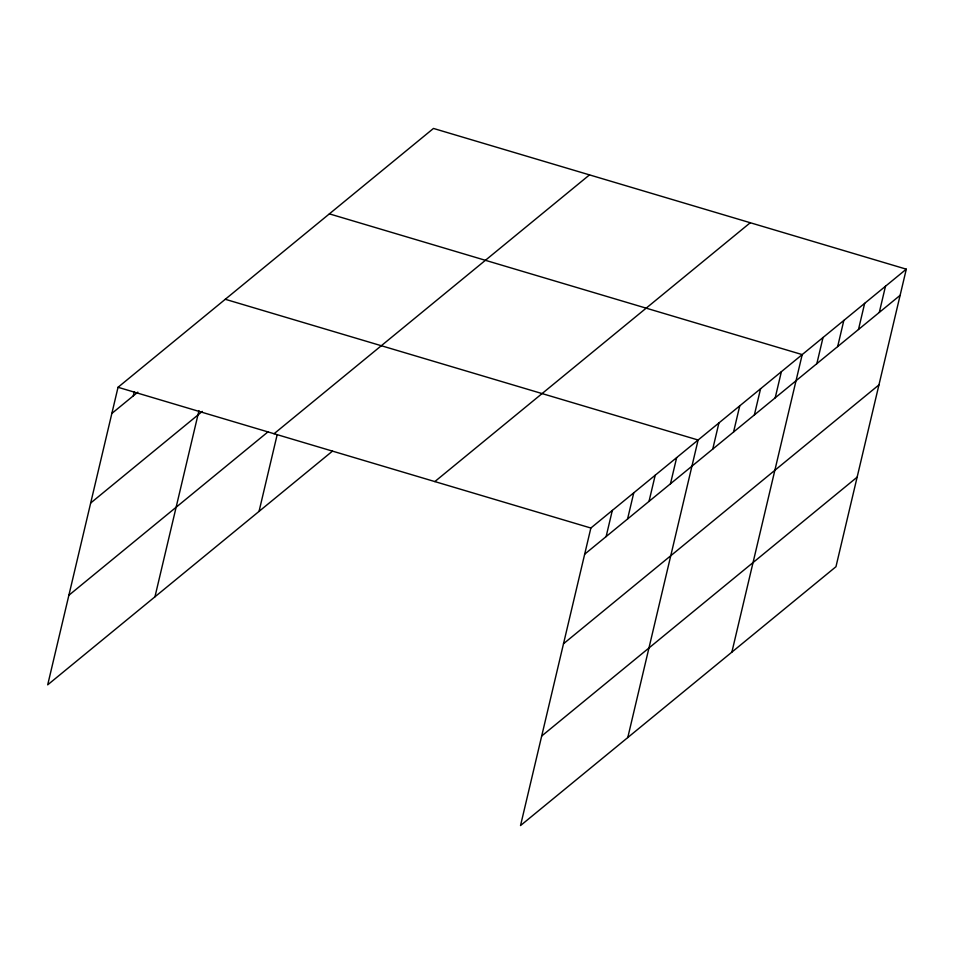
<?xml version="1.0" encoding="UTF-8"?>
<svg xmlns="http://www.w3.org/2000/svg" width="954" height="954" viewBox="0 0 954 954"><rect width="100%" height="100%" fill="white"/><g stroke="black" fill="none" stroke-linecap="round" stroke-linejoin="round"><path stroke-width="1.43" d="M906.3 269.171L590.86 528.027L520.526 825.556L835.966 566.712L906.3 269.171L433.474 128.444L118.034 387.288L47.7 684.829L332.457 451.147M133.298 395.85L134.275 391.724M154.953 596.81L198.957 410.661M259.047 511.392L277.137 434.845M606.124 536.589L612.313 510.426M627.577 518.988L633.754 492.824M649.018 501.387L655.207 475.223M670.471 483.785L676.66 457.622M627.78 737.549L698.113 440.021L225.287 299.282M712.745 449.095L718.922 422.932M733.566 432.007L739.744 405.855M754.375 414.93L760.565 388.767M775.197 397.842L781.386 371.678M731.873 652.131L802.207 354.602L329.38 213.863M816.839 363.677L823.028 337.513M837.66 346.588L843.837 320.425M858.481 329.512L864.658 303.348M879.302 312.423L885.479 286.26M111.845 413.452L137.817 392.142M90.678 503.008L202.308 411.401M68.867 595.272L268.157 431.733M274.06 433.736L589.512 174.88M434.821 481.591L750.273 222.735M584.671 554.191L900.111 295.335M563.504 643.747L878.944 384.891M541.693 736.011L857.133 477.155M118.034 387.288L590.86 528.027"/></g></svg>
